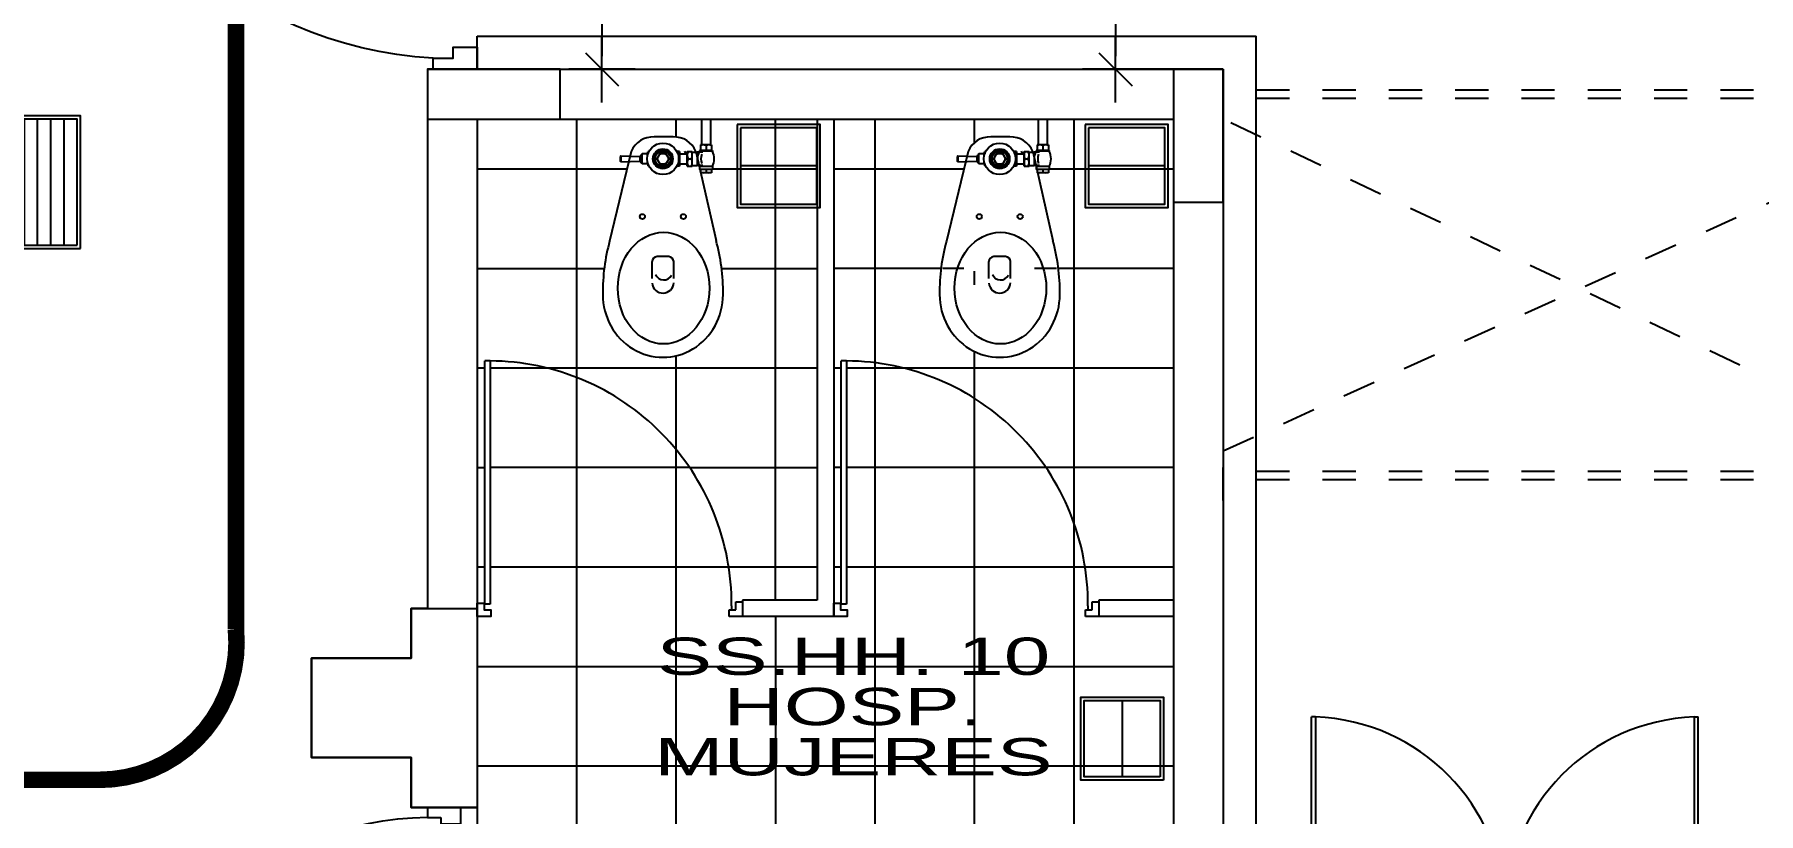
# Model space of a CAD drawing. Header units: millimetres. Extents: x 791 to 2661, y 209 to 602.
# Drawn here: x 1169.6 to 1174.8, y 522.04 to 524.38 of the extents above; entities that cross this region are included whole.
import ezdxf
from ezdxf.enums import TextEntityAlignment as Align

# ---------------------------------------------------------------- set-up
doc = ezdxf.new("R2010")
doc.units = ezdxf.units.MM
doc.header["$LTSCALE"] = 0.1
doc.header["$PDMODE"] = 3
for name, pattern in [('DASHED2', [9.525, 6.35, -3.175]), ('HIDDEN', [9.525, 6.35, -3.175]), ('TRAZOS2', [0.375, 0.25, -0.125])]:
    doc.linetypes.add(name, pattern=pattern)
for name, color, linetype in [('02', 8, 'Continuous'), ('06', 1, 'Continuous'), ('1TEXTO-05', 5, 'Continuous'), ('COLUMNAS', 1, 'Continuous'), ('cOTAS EVACUACION', 1, 'Continuous'), ('Equipamiento', 1, 'Continuous'), ('evacuacion', 70, 'TRAZOS2'), ('Pisos', 253, 'Continuous'), ('Proyecciones', 9, 'HIDDEN'), ('Puertas', 1, 'Continuous'), ('Sanitarios', 1, 'Continuous'), ('Ventana alta', 1, 'DASHED2')]:
    doc.layers.add(name, color=color, linetype=linetype)
doc.styles.add('ROMANS', font='', dxfattribs={"oblique": 1, "height": 0.075})
doc.styles.get('ROMANS').set_extended_font_data('Arial')
doc.dimstyles.new('COTAS 50', dxfattribs={"dimscale": 2, "dimtxt": 1.5, "dimasz": 0.02, "dimexe": 0.05, "dimexo": 0.05, "dimgap": 0.025, "dimtad": 3, "dimzin": 4, "dimdsep": 46, "dimtxsty": 'ROMANS', "dimblk": 'LLL', "dimcen": 0, "dimdle": 0.18, "dimclrd": 256, "dimclre": 1, "dimclrt": 3, "dimadec": 0, "dimazin": 0, "dimtfac": 1, "dimtix": 1, "dimtofl": 0, "dimtmove": 1, "dimatfit": 3, "dimldrblk": 'OPEN90', "dimfxl": 0.18, "dimtolj": 1, "dimtzin": 0, "dimarcsym": 0})
pattern_1 = [(360, (1173.03137, 520.07913), (7e-17, 0.3), []), (90, (1173.03137, 520.07913), (-0.3, 9e-17), [])]

# ---------------------------------------------------------------- blocks, each defined once
blk = doc.blocks.new('A$C381B24D8')
at = {"layer": 'Puertas'}
blk.add_lwpolyline([(0.07, 0.1), (0.07, 0.95), (0.025, 0.95), (0.025, 0.1)], close=True, dxfattribs=at)
for points in [[(0, 0.1), (0.025, 0.1), (0.025, 0.055), (0.05, 0.055), (0.05, 0), (0, 0)], [(0.9, 0.1), (0.875, 0.1), (0.875, 0.055), (0.85, 0.055), (0.85, 0), (0.9, 0)]]:
    blk.add_lwpolyline(points, dxfattribs=at)
blk.add_arc((-0.0292, 0.0499), 0.9056, 3.1739, 83.7111, dxfattribs=at)
blk = doc.blocks.new('puerta closet')
at = {"layer": 'Puertas'}
for p, q in [((1013.3278, 613.6709), (1013.3157, 613.6709)), ((1013.3157, 613.6709), (1013.3157, 613.121)), ((1013.3278, 613.1209), (1013.3278, 613.6709)), ((1014.4702, 613.1209), (1014.4702, 613.6709)), ((1014.4702, 613.6709), (1014.4823, 613.6709)), ((1014.4823, 613.6709), (1014.4823, 613.121)), ((1013.3278, 613.1209), (1013.3157, 613.1209)), ((1014.4702, 613.1209), (1014.4823, 613.1209))]:
    blk.add_line(p, q, dxfattribs=at)
for points in [[(1013.299, 613.6992), (1013.299, 613.6685), (1013.3141, 613.6685), (1013.3141, 613.6841), (1013.3293, 613.6841), (1013.3293, 613.6992)], [(1014.499, 613.6992), (1014.499, 613.6685), (1014.4838, 613.6685), (1014.4838, 613.6841), (1014.4687, 613.6841), (1014.4687, 613.6992)]]:
    blk.add_lwpolyline(points, close=True, dxfattribs=at)
for centre, start, end in [((1013.3063, 613.7134), 272.0773, 358.6307), ((1014.4917, 613.7134), 181.3693, 267.9227)]:
    blk.add_arc(centre, 0.5929, start, end, dxfattribs=at)
blk = doc.blocks.new('A$C634057D1')
for p, q in [((0, 0), (0, -0.0778)), ((0.027, 0), (0.027, -0.0778)), ((-0.212, -0.0973), (-0.2772, -0.3682)), ((-0.1591, -0.0988), (-0.162, -0.0988)), ((-0.162, -0.1062), (-0.162, -0.0988)), ((-0.0857, -0.0538), (-0.1421, -0.0538)), ((-0.066, -0.0978), (-0.0744, -0.0978)), ((-0.066, -0.0978), (-0.066, -0.1418)), ((-0.0477, -0.1043), (-0.0505, -0.0965)), ((-0.0472, -0.1043), (-0.0505, -0.0965)), ((-0.043, -0.0973), (-0.028, -0.0973)), ((-0.043, -0.1423), (-0.043, -0.0973)), ((-0.028, -0.1423), (-0.028, -0.0973)), ((-0.028, -0.0998), (-0.013, -0.0998)), ((-0.0169, -0.0973), (0.0437, -0.3664)), ((0.0037, -0.0993), (-0.013, -0.0993)), ((-0.013, -0.0993), (-0.013, -0.1403)), ((0.0331, -0.0948), (-0.0061, -0.0948)), ((-0.0061, -0.0948), (-0.0061, -0.0993)), ((0.0331, -0.0968), (-0.0061, -0.0968)), ((-0.0035, -0.0778), (-0.0035, -0.0948)), ((0.0305, -0.0778), (-0.0035, -0.0778)), ((0.0135, -0.0795), (0.0135, -0.0931)), ((0.0305, -0.0778), (0.0305, -0.0948)), ((0.0331, -0.0948), (0.0331, -0.0968)), ((-0.243, -0.1109), (-0.245, -0.1129)), ((-0.245, -0.1129), (-0.245, -0.1267)), ((-0.243, -0.1287), (-0.245, -0.1267)), ((-0.243, -0.1109), (-0.186, -0.1128)), ((-0.243, -0.1109), (-0.243, -0.1287)), ((-0.243, -0.1287), (-0.186, -0.1268)), ((-0.186, -0.1128), (-0.186, -0.1268)), ((-0.1795, -0.1048), (-0.182, -0.1073)), ((-0.182, -0.1323), (-0.182, -0.1073)), ((-0.1795, -0.1348), (-0.182, -0.1323)), ((-0.162, -0.1048), (-0.1795, -0.1048)), ((-0.1795, -0.1348), (-0.1795, -0.1048)), ((-0.162, -0.1348), (-0.1795, -0.1348)), ((-0.162, -0.1334), (-0.162, -0.1408)), ((-0.1591, -0.1408), (-0.162, -0.1408)), ((-0.066, -0.1418), (-0.0744, -0.1418)), ((-0.066, -0.1043), (-0.043, -0.1043)), ((-0.066, -0.1353), (-0.043, -0.1353)), ((-0.043, -0.1423), (-0.028, -0.1423)), ((-0.0408, -0.1198), (-0.0302, -0.1198)), ((-0.028, -0.1398), (-0.013, -0.1398)), ((0.0037, -0.1403), (-0.013, -0.1403)), ((-0.0061, -0.1403), (-0.0061, -0.1518)), ((0.0331, -0.1428), (-0.0061, -0.1428)), ((0.0331, -0.1518), (-0.0061, -0.1518)), ((-0.0035, -0.1518), (-0.0035, -0.1618)), ((0.0135, -0.1535), (0.0135, -0.1601)), ((0.0305, -0.1518), (0.0305, -0.1618)), ((0.0331, -0.1428), (0.0331, -0.1518)), ((0.0305, -0.1618), (-0.0035, -0.1618)), ((-0.099, -0.4147), (-0.134, -0.4147)), ((-0.149, -0.4801), (-0.149, -0.4297)), ((-0.084, -0.4801), (-0.084, -0.4297))]:
    blk.add_line(p, q)
blk.add_lwpolyline([(-0.1257, -0.1038), (-0.135, -0.1198), (-0.1257, -0.1358), (-0.1073, -0.1358), (-0.098, -0.1198), (-0.1073, -0.1038)], close=True)
for centre, radius in [((-0.1165, -0.1198), 0.0475), ((-0.1165, -0.1198), 0.03), ((-0.1165, -0.1198), 0.029), ((-0.1165, -0.1198), 0.0261), ((-0.1165, -0.1198), 0.024), ((-0.1165, -0.1198), 0.0232), ((-0.1165, -0.1198), 0.016), ((-0.1783, -0.2941), 0.00767), ((-0.0547, -0.2941), 0.00767)]:
    blk.add_circle(centre, radius)
for centre, radius, start, end in [((-0.1462, -0.1253), 0.0716, 87.5781, 156.9604), ((-0.1345, -0.1093), 0.0275, 157.5879, 171.3471), ((-0.0827, -0.1253), 0.0716, 23.0396, 92.4219), ((-0.0962, -0.1149), 0.0304, 7.8129, 34.2621), ((-0.0135, -0.1086), 0.0295, 157.5879, 202.4121), ((-0.0575, -0.1086), 0.0295, 337.5879, 22.4121), ((0.0241, -0.1198), 0.0371, 146.4915, 213.5085), ((0.005, -0.1001), 0.0223, 67.5879, 112.4121), ((0.005, -0.0725), 0.0223, 247.5879, 292.4121), ((0.022, -0.1001), 0.0223, 67.5879, 112.4121), ((0.022, -0.0725), 0.0223, 247.5879, 292.4121), ((-0.0134, -0.1198), 0.0519, 333.7158, 26.2842), ((-0.1802, -0.1176), 0.00754, 103.7683, 140.2425), ((-0.1802, -0.122), 0.00754, 219.7575, 256.2317), ((-0.1345, -0.1303), 0.0275, 188.6529, 202.4121), ((-0.0962, -0.1247), 0.0304, 325.7379, 352.1871), ((-0.0135, -0.131), 0.0295, 157.5879, 202.4121), ((-0.0575, -0.131), 0.0295, 337.5879, 22.4121), ((0.005, -0.1741), 0.0223, 67.5879, 112.4121), ((0.039, -0.1198), 0.0408, 159.1987, 200.8013), ((0.022, -0.1741), 0.0223, 67.5879, 112.4121), ((0.005, -0.1395), 0.0223, 247.5879, 292.4121), ((0.022, -0.1395), 0.0223, 247.5879, 292.4121), ((-0.134, -0.4297), 0.015, 90, 180), ((-0.099, -0.4297), 0.015, 0, 90), ((-0.1165, -0.4921), 0.0326, 184.6982, 357.3718), ((-0.1138, -0.4582), 0.0267, 202.8247, 331.5932)]:
    blk.add_arc(centre, radius, start, end)
blk.add_ellipse((-0.1144, -0.5096), major_axis=(0, -0.1683), ratio=0.821749)
for centre, major_axis, ratio, start_param, end_param in [((-0.1165, -0.5233), (0, -0.3339), 0.543435, 4.229443, 4.728782), ((-0.1165, -0.5233), (0, -0.3339), 0.543435, 1.554403, 2.060025), ((-0.1165, -0.5288), (0, -0.1893), 0.958462, 4.712389, 7.853982)]:
    blk.add_ellipse(centre, major_axis=major_axis, ratio=ratio, start_param=start_param, end_param=end_param)
blk = doc.blocks.new('.6')
at = {"layer": '02'}
for p, q in [((-0.033, 0.579), (-0.033, 0.594)), ((0, 0.594), (0, 0.564)), ((-0.024, 0.579), (-0.033, 0.579)), ((-0.015, 0.579), (-0.024, 0.579)), ((-0.015, 0.564), (-0.015, 0.579)), ((0, 0.564), (-0.015, 0.564)), ((-0.5725, 0.0285), (-0.028, 0.0285)), ((-0.5725, 0.0285), (-0.5725, 0.0165)), ((-0.028, 0.0165), (-0.5725, 0.0165)), ((-0.028, 0.0285), (-0.028, 0.0165))]:
    blk.add_line(p, q, dxfattribs=at)
blk.add_lwpolyline([(0, 0), (-0.0304, 0), (-0.0304, 0.015), (-0.015, 0.015), (-0.015, 0.03), (0, 0.03)], close=True, dxfattribs=at)
at = {"layer": 'Puertas'}
for p, q in [((-0.024, 0.5695), (-0.015, 0.5695)), ((-0.028, 0.0165), (-0.028, 0.015))]:
    blk.add_line(p, q, dxfattribs=at)
blk.add_arc((-0.028, 0.025), 0.5445, 89.5746, 179.6297, dxfattribs=at)
blk = doc.blocks.new('A$C75F00277')
at = {"layer": 'Puertas'}
for p, q in [((0, 0.95), (0, 1)), ((0, 1), (0.1, 1)), ((0.1, 1), (0.1, 0.97)), ((0.06, 0.95), (0, 0.95)), ((0.06, 0.97), (0.06, 0.95)), ((0.1, 0.97), (0.06, 0.97)), ((1.0317, 0.106), (0.0985, 0.07)), ((1.0317, 0.106), (1.0333, 0.066)), ((0.0985, 0.07), (0.1, 0.03)), ((0.1, 0.03), (1.0333, 0.066)), ((0, 0.05), (0, 0)), ((0.06, 0.05), (0, 0.05)), ((0, 0), (0.1, 0)), ((0.06, 0.03), (0.06, 0.05)), ((0.1, 0.03), (0.06, 0.03)), ((0.1, 0), (0.1, 0.03))]:
    blk.add_line(p, q, dxfattribs=at)
blk.add_arc((0.0923, 0.0274), 0.9427, 4.7817, 89.5347, dxfattribs=at)
blk = doc.blocks.new('MA-47')
for p, q in [((-0.1, 0.01), (-0.1, 0.39)), ((-0.06, 0.01), (-0.06, 0.39)), ((-0.02, 0.01), (-0.02, 0.39)), ((0.02, 0.01), (0.02, 0.39)), ((0.06, 0.01), (0.06, 0.39)), ((0.1, 0.01), (0.1, 0.39))]:
    blk.add_line(p, q)
for points in [[(0.15, 0.4), (0.15, 0), (-0.15, 0), (-0.15, 0.4)], [(0.14, 0.39), (0.14, 0.01), (-0.14, 0.01), (-0.14, 0.39)]]:
    blk.add_lwpolyline(points, close=True)
blk = doc.blocks.new('A$C43255245')
at = {"layer": 'Equipamiento', "rotation": 90}
blk.add_blockref('MA-47', (0.4, 0.15), dxfattribs=at)
blk = doc.blocks.new('MP-1')
at = {"layer": 'Equipamiento'}
blk.add_line((0.115, 0), (0.115, -0.23), dxfattribs=at)
for points in [[(-0.01, -0.24), (0.24, -0.24), (0.24, 0.01), (-0.01, 0.01)], [(0, -0.23), (0.23, -0.23), (0.23, 0), (0, 0)]]:
    blk.add_lwpolyline(points, close=True, dxfattribs=at)
blk = doc.blocks.new('LLL')
for p, q in [((0, 2.5), (0, -2.5)), ((2.5, 0), (-2.5, 0))]:
    blk.add_line(p, q)
at = {"color": 3}
blk.add_line((-1.25, -1.25), (1.25, 1.25), dxfattribs=at)
at = {"layer": 'Defpoints', "color": 0, "linetype": 'ByBlock'}
blk.add_point((0, 0), dxfattribs=at)
blk.add_point((0, 0), dxfattribs=at)
blk = doc.blocks.new('*D313')
at = {"layer": 'cOTAS EVACUACION', "color": 1, "lineweight": -2, "ltscale": 0.15, "transparency": 16777216}
for p, q in [((1171.1314, 525.4791), (1171.4073, 525.4791)), ((1171.0314, 524.2791), (1171.4073, 524.2791))]:
    blk.add_line(p, q, dxfattribs=at)
at = {"layer": 'cOTAS EVACUACION', "lineweight": -2, "ltscale": 0.15, "transparency": 16777216}
blk.add_line((1171.3073, 525.4391), (1171.3073, 524.3191), dxfattribs=at)
at = {"layer": 'Defpoints', "color": 0, "ltscale": 0.15, "transparency": 16777216}
for p in [(1171.0314, 525.4791), (1170.9314, 524.2791), (1171.3073, 524.2791)]:
    blk.add_point(p, dxfattribs=at)
at = {"layer": 'cOTAS EVACUACION', "lineweight": -2, "ltscale": 0.15, "transparency": 16777216, "xscale": 0.04, "yscale": 0.04, "zscale": 0.04}
for p, rotation in [((1171.3073, 525.4791), 90), ((1171.3073, 524.2791), 270)]:
    blk.add_blockref('LLL', p, dxfattribs=dict(at, rotation=rotation))
at = {"layer": 'cOTAS EVACUACION', "color": 3, "ltscale": 0.15, "transparency": 16777216, "insert": (1171.2242, 524.7399), "char_height": 0.075, "attachment_point": 5, "rotation": 90, "style": 'ROMANS'}
blk.add_mtext('\\A1;1.20', dxfattribs=at)
blk = doc.blocks.new('_OPEN90')
at = {"color": 0, "linetype": 'ByBlock', "ltscale": 0.7}
for p, q in [((0, 0), (-1, 0)), ((-0.5, 0.5), (0, 0)), ((0, 0), (-0.5, -0.5))]:
    blk.add_line(p, q, dxfattribs=at)
blk = doc.blocks.new('*D317')
at = {"layer": 'cOTAS EVACUACION', "color": 1, "lineweight": -2, "ltscale": 0.15, "transparency": 16777216}
for p, q in [((1173.0814, 526.8291), (1172.7567, 526.8291)), ((1173.0814, 524.2791), (1172.7567, 524.2791))]:
    blk.add_line(p, q, dxfattribs=at)
at = {"layer": 'cOTAS EVACUACION', "lineweight": -2, "ltscale": 0.15, "transparency": 16777216}
blk.add_line((1172.8567, 526.7891), (1172.8567, 524.3191), dxfattribs=at)
at = {"layer": 'Defpoints', "color": 0, "ltscale": 0.15, "transparency": 16777216}
for p in [(1173.1814, 526.8291), (1172.8567, 524.2791), (1173.1814, 524.2791)]:
    blk.add_point(p, dxfattribs=at)
at = {"layer": 'cOTAS EVACUACION', "lineweight": -2, "ltscale": 0.15, "transparency": 16777216, "xscale": 0.04, "yscale": 0.04, "zscale": 0.04}
for p, rotation in [((1172.8567, 526.8291), 90), ((1172.8567, 524.2791), 270)]:
    blk.add_blockref('LLL', p, dxfattribs=dict(at, rotation=rotation))
at = {"layer": 'cOTAS EVACUACION', "color": 3, "ltscale": 0.15, "transparency": 16777216, "insert": (1172.7684, 525.5541), "char_height": 0.075, "attachment_point": 5, "rotation": 90, "style": 'ROMANS'}
blk.add_mtext('\\A1;2.55', dxfattribs=at)

msp = doc.modelspace()

# ---------------------------------------------------------------- hatches: boundary and pattern name
at = {"layer": 'Pisos'}
h = msp.add_hatch(dxfattribs=at)
h.set_pattern_fill('_USER', color=256, scale=0.3, style=0, double=1, pattern_type=0)
h.set_pattern_definition(pattern_1)
edge = h.paths.add_edge_path()
edge.add_line((1173.0314, 524.1291), (1172.6508, 524.1291))
edge.add_line((1172.6508, 524.1291), (1172.6508, 524.0513))
edge.add_line((1172.6508, 524.0513), (1172.6543, 524.0513))
edge.add_line((1172.6543, 524.0513), (1172.6543, 524.0343))
edge.add_line((1172.6543, 524.0343), (1172.6569, 524.0343))
edge.add_line((1172.6569, 524.0343), (1172.6569, 524.0323))
edge.add_arc((1172.6103, 524.0093), 0.0519, -26.2842, 26.2842, ccw=False)
edge.add_line((1172.6569, 523.9863), (1172.6569, 523.9773))
edge.add_line((1172.6569, 523.9773), (1172.6543, 523.9773))
edge.add_line((1172.6543, 523.9773), (1172.6543, 523.9673))
edge.add_line((1172.6543, 523.9673), (1172.6214, 523.9673))
edge.add_line((1172.6214, 523.9673), (1172.6675, 523.7628))
edge.add_ellipse((1172.5073, 523.6058), major_axis=(0, 0.3339), ratio=0.543435, start_angle=269.0607, end_angle=298.0308, ccw=False)
edge.add_ellipse((1172.5073, 523.6004), major_axis=(0, 0.1893), ratio=0.958462, start_angle=90, end_angle=270, ccw=False)
edge.add_ellipse((1172.5073, 523.6058), major_axis=(0, 0.3339), ratio=0.543435, start_angle=62.3292, end_angle=90.9393, ccw=False)
edge.add_line((1172.3466, 523.7609), (1172.4044, 524.0012))
edge.add_line((1172.4044, 524.0012), (1172.3808, 524.0004))
edge.add_line((1172.3808, 524.0004), (1172.3788, 524.0024))
edge.add_line((1172.3788, 524.0024), (1172.3788, 524.0163))
edge.add_line((1172.3788, 524.0163), (1172.3808, 524.0183))
edge.add_line((1172.3808, 524.0183), (1172.4083, 524.0173))
edge.add_line((1172.4083, 524.0173), (1172.4118, 524.0318))
edge.add_arc((1172.4776, 524.0038), 0.0716, 87.5781, 156.9604, ccw=False)
edge.add_line((1172.4806, 524.0753), (1172.5381, 524.0753))
edge.add_arc((1172.5411, 524.0038), 0.0716, 23.0396, 92.4219, ccw=False)
edge.add_line((1172.6069, 524.0318), (1172.6075, 524.0293))
edge.add_line((1172.6075, 524.0293), (1172.6108, 524.0293))
edge.add_line((1172.6108, 524.0293), (1172.6108, 524.0146))
edge.add_line((1172.6108, 524.0146), (1172.6166, 523.9888))
edge.add_line((1172.6166, 523.9888), (1172.6177, 523.9888))
edge.add_line((1172.6177, 523.9888), (1172.6177, 523.9863))
edge.add_line((1172.6177, 523.9863), (1172.6569, 523.9863))
edge.add_arc((1172.6103, 524.0093), 0.0519, 333.7158, 386.2842)
edge.add_line((1172.6569, 524.0323), (1172.6569, 524.0343))
edge.add_line((1172.6569, 524.0343), (1172.6203, 524.0343))
edge.add_line((1172.6203, 524.0343), (1172.6203, 524.0513))
edge.add_line((1172.6203, 524.0513), (1172.6238, 524.0513))
edge.add_line((1172.6238, 524.0513), (1172.6238, 524.1291))
edge.add_line((1172.6238, 524.1291), (1172.0064, 524.1291))
edge.add_line((1172.0064, 524.1291), (1172.0064, 522.67))
edge.add_line((1172.0064, 522.67), (1172.0266, 522.67))
edge.add_line((1172.0266, 522.67), (1172.0266, 522.6669))
edge.add_line((1172.0266, 522.6669), (1172.0286, 522.6669))
edge.add_line((1172.0286, 522.6669), (1172.0286, 523.4002))
edge.add_line((1172.0286, 523.4002), (1172.0447, 523.4002))
edge.add_arc((1172.04, 522.6669), 0.7333, -0.4254, 89.6297, ccw=False)
edge.add_line((1172.7733, 522.6615), (1172.7733, 522.6493))
edge.add_line((1172.7733, 522.6493), (1172.7862, 522.6493))
edge.add_line((1172.7862, 522.6493), (1172.7862, 522.6615))
edge.add_line((1172.7862, 522.6615), (1172.7862, 522.6736))
edge.add_line((1172.7862, 522.6736), (1172.8064, 522.6736))
edge.add_line((1172.8064, 522.6736), (1172.8064, 522.6291))
edge.add_line((1172.8064, 522.6291), (1173.0314, 522.6291))
edge.add_line((1173.0314, 522.6291), (1173.0314, 524.1291))
h = msp.add_hatch(dxfattribs=at)
h.set_pattern_fill('_USER', color=256, scale=0.3, style=0, double=1, pattern_type=0)
h.set_pattern_definition(pattern_1)
h.paths.add_polyline_path([(1172.5996, 521.986), (1172.9044, 521.986), (1173.0314, 521.986), (1173.0314, 522.6291), (1172.8064, 522.6291), (1172.8064, 522.6291), (1172.766, 522.6291), (1172.766, 522.6493), (1172.7733, 522.6493), (1172.7733, 522.6615, 0.414496), (1172.0447, 523.4002), (1172.0447, 522.6669), (1172.0266, 522.6669), (1172.0266, 522.6493), (1172.0468, 522.6493), (1172.0468, 522.6291), (1172.0064, 522.6291), (1172.0064, 522.6291), (1171.7314, 522.6291), (1171.691, 522.6291), (1171.691, 522.6493), (1171.6983, 522.6493), (1171.6983, 522.6615, 0.414496), (1170.9697, 523.4002), (1170.9697, 522.6669), (1170.9516, 522.6669), (1170.9516, 522.6493), (1170.9718, 522.6493), (1170.9718, 522.6291), (1170.9314, 522.6291), (1170.9314, 521.7541), (1170.8614, 521.7541), (1170.8614, 521.7301), (1171.608, 521.7013), (1171.6067, 521.6694, -0.387638), (1170.8614, 520.9781), (1170.8614, 520.9541), (1170.9314, 520.9541), (1170.9314, 520.0791), (1171.9314, 520.0791), (1172.0314, 520.0791), (1173.0314, 520.0791), (1173.0314, 520.7288), (1172.9044, 520.7288), (1172.5996, 520.7288), (1172.5996, 521.186), (1172.9044, 521.186), (1173.0314, 521.186), (1173.0314, 521.5288), (1172.9044, 521.5288), (1172.5996, 521.5288)])

# ---------------------------------------------------------------- linework, layer by layer
at = {"layer": '02'}
for p, q in [((1171.9564, 524.1291), (1171.9564, 522.6791)), ((1172.0064, 524.1291), (1172.0064, 522.6291)), ((1171.7314, 522.6791), (1171.7314, 522.6291)), ((1171.9564, 522.6791), (1171.7314, 522.6791)), ((1172.8064, 522.6791), (1172.8064, 522.6291)), ((1173.0314, 522.6791), (1172.8064, 522.6791)), ((1172.0064, 522.6291), (1171.7314, 522.6291)), ((1173.0314, 522.6291), (1172.8064, 522.6291))]:
    msp.add_line(p, q, dxfattribs=at)
at = {"layer": '06'}
for p, q in [((1170.7814, 524.2791), (1173.1814, 524.2791)), ((1170.7814, 524.2791), (1170.7814, 522.6541)), ((1173.1814, 524.2791), (1173.1814, 521.7791)), ((1170.9314, 524.1291), (1173.0314, 524.1291)), ((1170.9314, 524.1291), (1170.9314, 521.9541)), ((1173.0314, 524.1291), (1173.0314, 518.9856)), ((1170.9314, 522.0541), (1170.7314, 522.0541))]:
    msp.add_line(p, q, dxfattribs=at)
msp.add_lwpolyline([(1170.7814, 522.6541), (1170.7314, 522.6541), (1170.7314, 522.5041), (1170.4314, 522.5041), (1170.4314, 522.2041), (1170.7314, 522.2041), (1170.7314, 522.0541), (1170.9314, 522.0541)], dxfattribs=at)
at = {"layer": 'COLUMNAS', "ltscale": 0.15}
for points in [[(1171.1814, 524.1291), (1171.1814, 524.2791), (1170.7814, 524.2791), (1170.7814, 524.1291)], [(1173.1814, 524.2791), (1173.0314, 524.2791), (1173.0314, 523.8791), (1173.1814, 523.8791)], [(1170.9314, 522.6541), (1170.9314, 522.0541), (1170.7314, 522.0541), (1170.7314, 522.2041), (1170.4314, 522.2041), (1170.4314, 522.5041), (1170.7314, 522.5041), (1170.7314, 522.6541)]]:
    msp.add_lwpolyline(points, close=True, dxfattribs=at)
at = {"layer": 'evacuacion', "linetype": 'DASHED2', "ltscale": 0.2, "const_width": 0.05}
msp.add_lwpolyline([(1163.848, 522.1372), (1169.7909, 522.1372, 0.442537), (1170.2032, 522.591), (1170.2032, 524.641, -0.403259), (1170.4547, 524.9021), (1170.9314, 524.9021)], format="xyb", dxfattribs=at)
at = {"layer": 'Pisos'}
for p, q in [((1170.9314, 524.2791), (1170.9314, 524.3791)), ((1170.9314, 524.3791), (1173.2814, 524.3791)), ((1171.2314, 523.3501), (1171.2314, 524.1291)), ((1171.5314, 524.0751), (1171.5314, 524.1291)), ((1171.8314, 522.6791), (1171.8314, 524.1291)), ((1170.9314, 523.9791), (1171.3831, 523.9791)), ((1171.6409, 523.9791), (1171.9564, 523.9791)), ((1170.9314, 523.6791), (1171.3142, 523.6791)), ((1171.6683, 523.6791), (1171.9564, 523.6791)), ((1171.5314, 523.1327), (1171.5314, 523.4157)), ((1170.9314, 523.3791), (1170.9536, 523.3791)), ((1171.1397, 523.3791), (1171.9564, 523.3791)), ((1170.9314, 523.0791), (1170.9536, 523.0791)), ((1171.5715, 523.0791), (1171.9564, 523.0791)), ((1170.9314, 522.7791), (1170.9536, 522.7791)), ((1171.6897, 522.7791), (1171.9564, 522.7791))]:
    msp.add_line(p, q, dxfattribs=at)
at = {"layer": 'Pisos', "ltscale": 0.15}
msp.add_line((1173.2814, 521.8791), (1173.2814, 524.3791), dxfattribs=at)
at = {"layer": 'Proyecciones', "ltscale": 0.15}
for p, q in [((1175.2814, 523.1291), (1173.1814, 524.1291)), ((1173.1814, 523.1291), (1175.3814, 524.1291)), ((1170.9314, 521.0541), (1170.9314, 522.0541))]:
    msp.add_line(p, q, dxfattribs=at)
at = {"layer": 'Ventana alta', "linetype": 'DASHED2', "ltscale": 0.15}
for p, q in [((1173.1814, 524.1291), (1173.1814, 524.2791)), ((1175.3814, 524.2166), (1173.1814, 524.2166)), ((1175.3814, 524.1916), (1173.1814, 524.1916)), ((1173.1814, 522.9791), (1173.1814, 523.1291)), ((1175.3814, 523.0666), (1173.1814, 523.0666)), ((1175.3814, 523.0416), (1173.1814, 523.0416))]:
    msp.add_line(p, q, dxfattribs=at)

# ---------------------------------------------------------------- block references
at = {"layer": 'Equipamiento', "xscale": -1, "rotation": 270}
msp.add_blockref('A$C43255245', (1169.4341, 523.739), dxfattribs=at)
at = {"layer": 'Equipamiento', "rotation": 270}
for p in [(1171.9552, 524.1029), (1173.0052, 524.1029)]:
    msp.add_blockref('MP-1', p, dxfattribs=at)
at = {"layer": 'Equipamiento', "xscale": -1}
msp.add_blockref('MP-1', (1172.9918, 522.3762), dxfattribs=at)
at = {"layer": 'Puertas'}
for name, p, xscale, yscale, zscale, rotation in [('A$C381B24D8', (1170.9314, 525.4791), -1.333333333333486, 1.333333333333485, 1.333333333333623, 90.00000125875461), ('.6', (1170.9314, 522.6291), 1.346801346801385, 1.346801346801385, 1.346801346801385, 270), ('.6', (1172.0064, 522.6291), 1.346801346801385, 1.346801346801385, 1.346801346801385, 270)]:
    msp.add_blockref(name, p, dxfattribs=dict(at, xscale=xscale, yscale=yscale, zscale=zscale, rotation=rotation))
at = {"layer": 'Puertas', "rotation": 180}
msp.add_blockref('puerta closet', (2187.9304, 1135.4477), dxfattribs=at)
at = {"layer": 'Puertas', "xscale": -1}
msp.add_blockref('A$C75F00277', (1170.8814, 521.0541), dxfattribs=at)
at = {"layer": 'Sanitarios'}
for p in [(1171.6078, 524.1291), (1172.6238, 524.1291)]:
    msp.add_blockref('A$C634057D1', p, dxfattribs=at)

# ---------------------------------------------------------------- texts
at = {"layer": '1TEXTO-05', "style": 'ROMANS', "width": 1.6}
for s, p in [('SS.HH. 10', (1172.0657, 522.4535)), ('HOSP.', (1172.0657, 522.302)), ('MUJERES', (1172.0657, 522.1506))]:
    msp.add_text(s, height=0.1125, dxfattribs=at).set_placement(p, align=Align.CENTER)

# ---------------------------------------------------------------- dimensions: what is measured, and where the dimension line sits
at = {"layer": 'cOTAS EVACUACION', "ltscale": 0.15}
dim = msp.add_linear_dim(base=(1172.8567, 524.2791), p1=(1173.1814, 526.8291), p2=(1173.1814, 524.2791), angle=90, dimstyle='COTAS 50', dxfattribs=at)
dim.commit()
dim.dimension.update_dxf_attribs({"geometry": '*D317', "text_midpoint": (1172.7684, 525.5541)})
dim = msp.add_linear_dim(base=(1171.3073, 524.2791), p1=(1171.0314, 525.4791), p2=(1170.9314, 524.2791), angle=90, dimstyle='COTAS 50', dxfattribs=at)
dim.commit()
dim.dimension.update_dxf_attribs({"geometry": '*D313', "text_midpoint": (1171.3125, 524.7399), "dimtype": 160})

doc.saveas('drawing.dxf')
